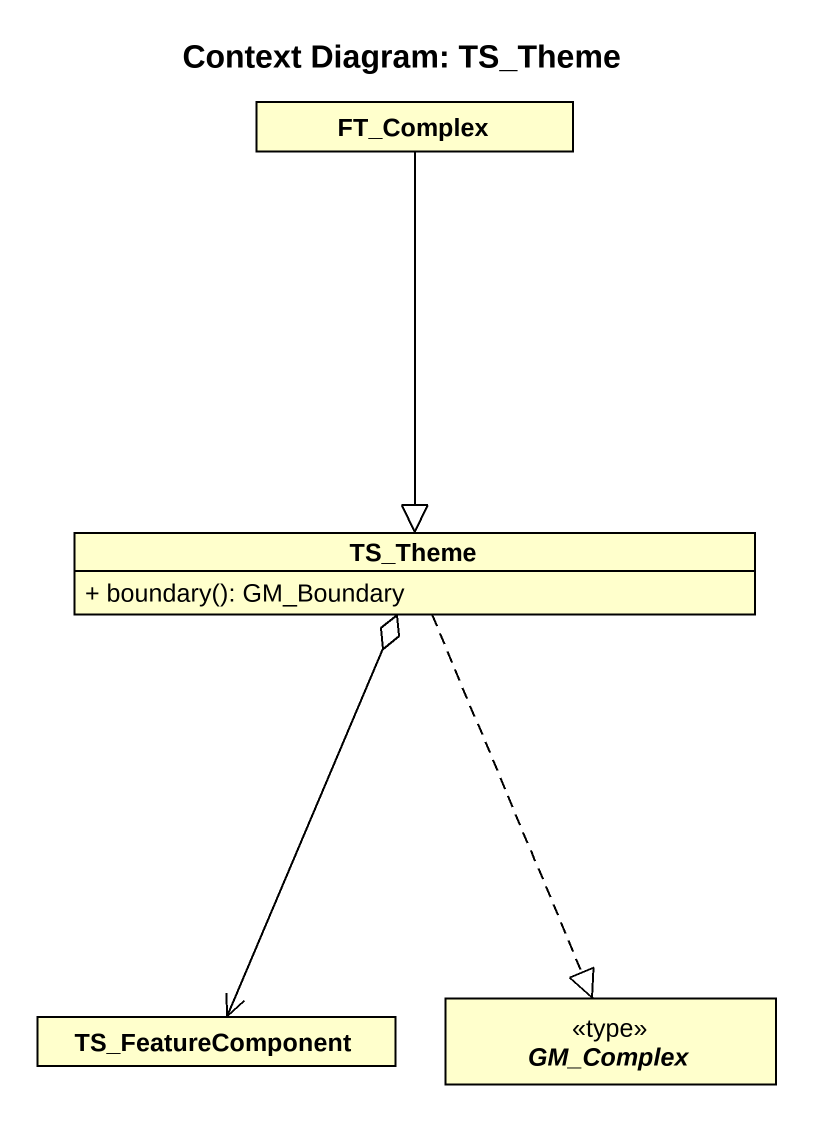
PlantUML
@startuml
title Context Diagram: TS_Theme
hide circle
hide empty members
skinparam classAttributeIconSize 0
class FT_Complex
class TS_Theme {
  + boundary(): GM_Boundary
}
class TS_FeatureComponent
abstract class GM_Complex <<type>>
FT_Complex --|> TS_Theme
TS_Theme ..|> GM_Complex
TS_FeatureComponent <-up-o TS_Theme
@enduml
